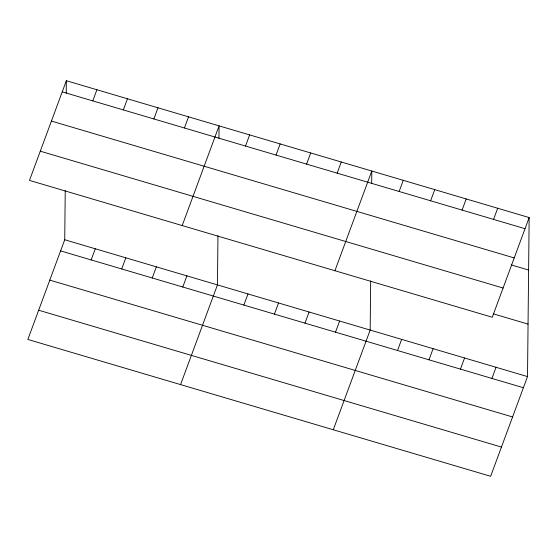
<?xml version="1.0" encoding="UTF-8"?>
<svg xmlns="http://www.w3.org/2000/svg" width="557" height="557" viewBox="0 0 557 557"><rect width="100%" height="100%" fill="white"/><g stroke="black" fill="none" stroke-linecap="round" stroke-linejoin="round"><path stroke-width="0.84" d="M529.15 217.557L492.27 317.253L29.486 180.405L66.36 80.709L529.15 217.557L527.514 376.595L490.64 476.291L27.85 339.443L64.73 239.747L65.232 190.598M66.234 93.207L66.36 80.709M217.954 235.757L217.446 284.906L180.572 384.602M218.957 138.366L219.082 125.868L182.202 225.564M370.677 280.916L370.168 330.064L333.288 429.76M371.672 183.525L371.804 171.027L334.924 270.723M92.782 100.887L96.904 89.74M123.327 109.917L127.449 98.77M91.153 259.924L95.275 248.777M153.871 118.947L157.993 107.807M121.698 268.954L125.819 257.807M184.416 127.978L188.538 116.838M152.242 277.985L156.364 266.845M182.78 287.015L186.908 275.875M245.505 146.045L249.627 134.898M276.049 155.076L280.171 143.936M243.869 305.083L247.99 293.936M306.594 164.106L310.715 152.966M274.413 314.113L278.535 302.973M337.138 173.143L341.26 161.996M304.958 323.144L309.079 312.004M335.502 332.181L339.624 321.034M399.146 191.476L403.275 180.336M430.617 200.785L434.738 189.638M397.517 350.513L401.639 339.373M462.087 210.086L466.209 198.946M428.987 359.822L433.109 348.675M493.558 219.395L497.68 208.248M460.458 369.124L464.58 357.984M491.928 378.433L496.05 367.286M62.238 91.856L525.028 228.704M51.432 121.078L514.215 257.926M511.222 264.895L528.614 270.041M40.292 151.184L503.082 288.032M493.272 313.828L528.057 324.111M64.73 239.747L527.514 376.595M60.609 250.887L523.392 387.735M49.796 280.115L512.586 416.963M38.663 310.221L501.446 447.069"/></g></svg>
